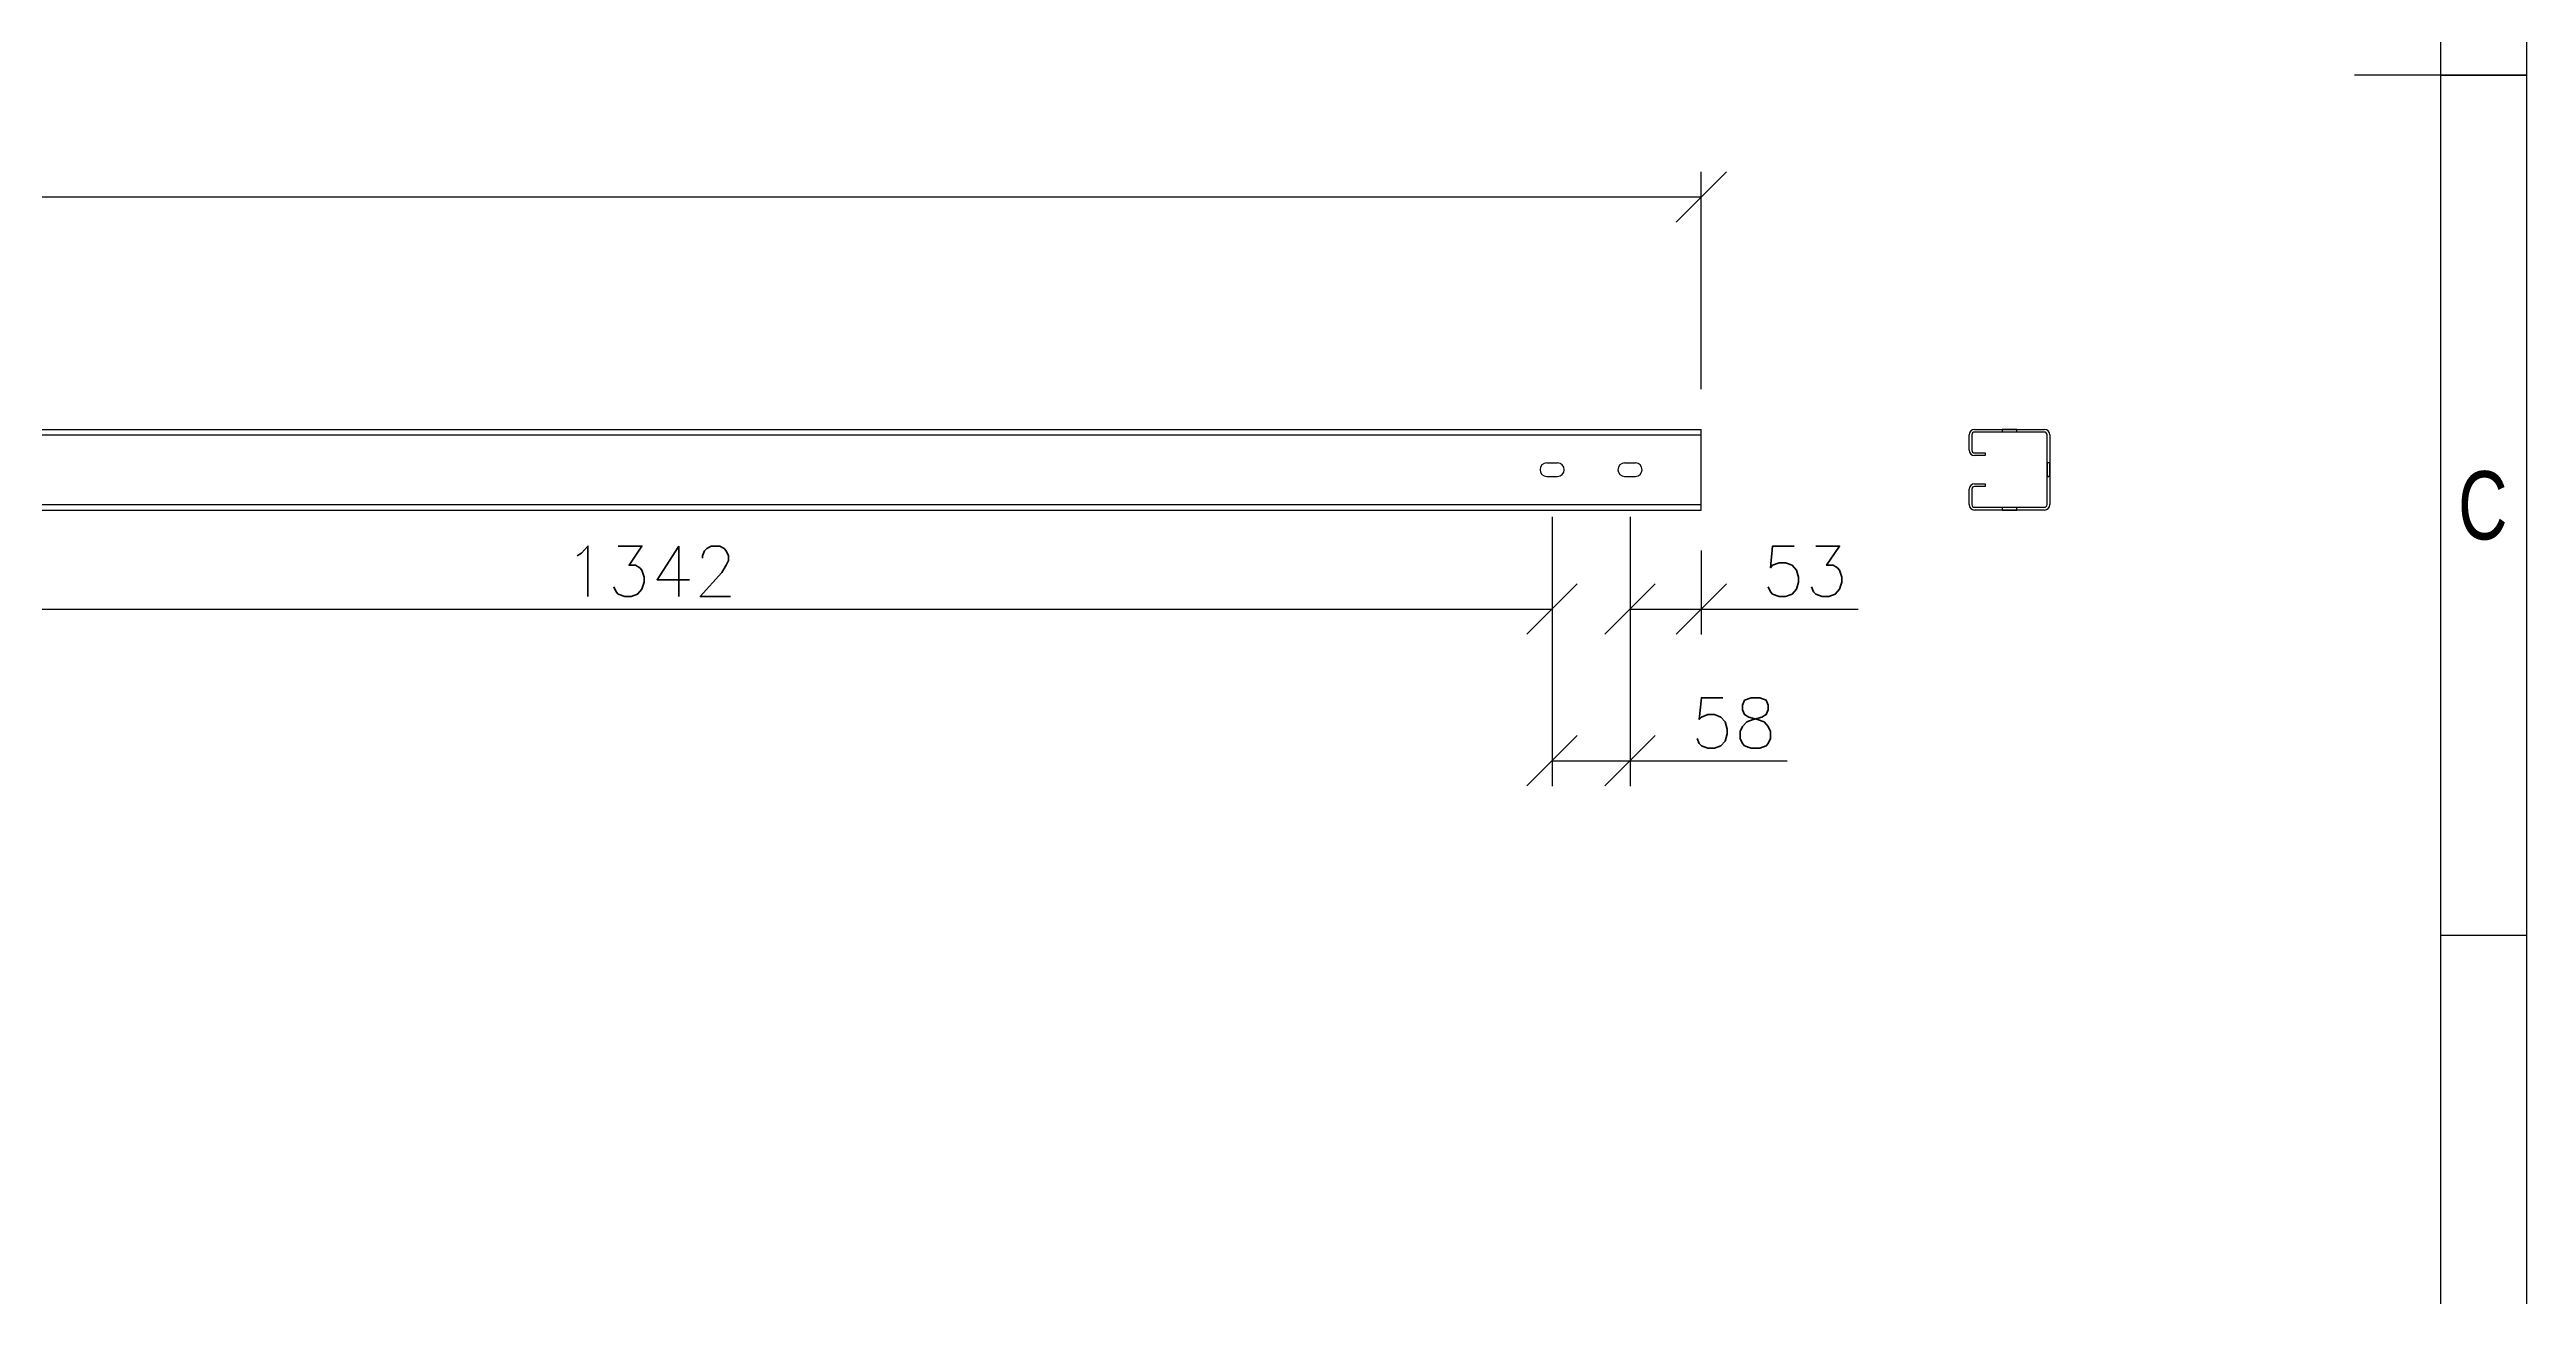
# Model space of a CAD drawing. Header units: millimetres. Extents: x -116399 to 112199, y -90759 to -31335.
# Drawn here: x 24212 to 26056, y -49942 to -49014 of the extents above; entities that cross this region are included whole.
import ezdxf

# ---------------------------------------------------------------- set-up
doc = ezdxf.new("R2010")
doc.units = ezdxf.units.MM
doc.styles.add('Annotative', font='simplex.shx', dxfattribs={"height": 2.5})
doc.styles.add('SLDTEXTSTYLE0', font='TXT', dxfattribs={"width": 0.75})
doc.dimstyles.new('Annotative', dxfattribs={"dimscale": 0, "dimtxt": 2.5, "dimasz": 2.5, "dimexe": 1.25, "dimexo": 2, "dimtad": 1, "dimtxsty": 'Annotative', "dimblk": 'OBLIQUE', "dimcen": 2.5, "dimazin": 3, "dimtfac": 1, "dimtmove": 0, "dimatfit": 3, "dimfxl": 1})

# ---------------------------------------------------------------- blocks, each defined once
blk = doc.blocks.new('1_20 TERRANOVA oriz A3')
at = {"color": 7, "linetype": 'Continuous'}
for p, q in [((3866.3, 2938.3), (3866.3, -2801.7)), ((3766.3, 2838.3), (3766.3, -2701.7)), ((3866.3, 68.3), (3666.3, 68.3)), ((3766.3, 68.3), (3866.3, 68.3)), ((3766.3, -931.7), (3866.3, -931.7))]:
    blk.add_line(p, q, dxfattribs=at)
at = {"color": 7, "linetype": 'Continuous', "insert": (3815.5, -392.3), "char_height": 79.4, "attachment_point": 2, "style": 'SLDTEXTSTYLE0'}
blk.add_mtext('C', dxfattribs=at)
blk = doc.blocks.new('_Oblique')
at = {"color": 0, "linetype": 'ByBlock', "lineweight": -2}
blk.add_line((-0.5, -0.5), (0.5, 0.5), dxfattribs=at)
blk = doc.blocks.new('*D269')
at = {"color": 8, "lineweight": -2}
for p, q in [((21441.7, -49266.4), (21441.7, -49104.7)), ((25441.7, -49266.4), (25441.7, -49104.7)), ((21441.7, -49123.4), (25441.7, -49123.4))]:
    blk.add_line(p, q, dxfattribs=at)
at = {"layer": 'Defpoints', "color": 0}
for p in [(25441.7, -49123.4), (21441.7, -49296.4), (25441.7, -49296.4)]:
    blk.add_point(p, dxfattribs=at)
at = {"color": 8, "lineweight": -2, "xscale": 37.5, "yscale": 37.5, "zscale": 37.5, "rotation": 180}
blk.add_blockref('_Oblique', (21441.7, -49123.4), dxfattribs=at)
at = {"color": 8, "lineweight": -2, "xscale": 37.5, "yscale": 37.5, "zscale": 37.5}
blk.add_blockref('_Oblique', (25441.7, -49123.4), dxfattribs=at)
at = {"insert": (23441.7, -49095.3), "char_height": 37.5, "attachment_point": 5, "style": 'Annotative'}
blk.add_mtext('4000', dxfattribs=at)
blk = doc.blocks.new('*D275')
at = {"color": 8, "lineweight": -2}
for p, q in [((23988.7, -49361.4), (23988.7, -49448.9)), ((25330.7, -49361.4), (25330.7, -49448.9)), ((23988.7, -49430.1), (25330.7, -49430.1))]:
    blk.add_line(p, q, dxfattribs=at)
at = {"layer": 'Defpoints', "color": 0}
for p in [(23988.7, -49331.4), (25330.7, -49331.4), (25330.7, -49430.1)]:
    blk.add_point(p, dxfattribs=at)
at = {"color": 8, "lineweight": -2, "xscale": 37.5, "yscale": 37.5, "zscale": 37.5, "rotation": 180}
blk.add_blockref('_Oblique', (23988.7, -49430.1), dxfattribs=at)
at = {"color": 8, "lineweight": -2, "xscale": 37.5, "yscale": 37.5, "zscale": 37.5}
blk.add_blockref('_Oblique', (25330.7, -49430.1), dxfattribs=at)
at = {"insert": (24659.7, -49402), "char_height": 37.5, "attachment_point": 5, "style": 'Annotative'}
blk.add_mtext('1342', dxfattribs=at)
blk = doc.blocks.new('*D276')
at = {"color": 8, "lineweight": -2}
for p, q in [((25330.7, -49361.4), (25330.7, -49561.8)), ((25388.7, -49361.4), (25388.7, -49561.8)), ((25330.7, -49543), (25388.7, -49543)), ((25388.7, -49543), (25505.6, -49543))]:
    blk.add_line(p, q, dxfattribs=at)
at = {"layer": 'Defpoints', "color": 0}
for p in [(25330.7, -49331.4), (25388.7, -49331.4), (25388.7, -49543)]:
    blk.add_point(p, dxfattribs=at)
at = {"color": 8, "lineweight": -2, "xscale": 37.5, "yscale": 37.5, "zscale": 37.5, "rotation": 180}
blk.add_blockref('_Oblique', (25330.7, -49543), dxfattribs=at)
at = {"color": 8, "lineweight": -2, "xscale": 37.5, "yscale": 37.5, "zscale": 37.5}
blk.add_blockref('_Oblique', (25388.7, -49543), dxfattribs=at)
at = {"insert": (25465.9, -49514.9), "char_height": 37.5, "attachment_point": 5, "style": 'Annotative'}
blk.add_mtext('58', dxfattribs=at)
blk = doc.blocks.new('*D277')
at = {"color": 8, "lineweight": -2}
for p, q in [((25388.7, -49361.4), (25388.7, -49448.9)), ((25441.7, -49386.4), (25441.7, -49448.9)), ((25388.7, -49430.1), (25441.7, -49430.1)), ((25441.7, -49430.1), (25558.6, -49430.1))]:
    blk.add_line(p, q, dxfattribs=at)
at = {"layer": 'Defpoints', "color": 0}
for p in [(25388.7, -49331.4), (25441.7, -49356.4), (25441.7, -49430.1)]:
    blk.add_point(p, dxfattribs=at)
at = {"color": 8, "lineweight": -2, "xscale": 37.5, "yscale": 37.5, "zscale": 37.5, "rotation": 180}
blk.add_blockref('_Oblique', (25388.7, -49430.1), dxfattribs=at)
at = {"color": 8, "lineweight": -2, "xscale": 37.5, "yscale": 37.5, "zscale": 37.5}
blk.add_blockref('_Oblique', (25441.7, -49430.1), dxfattribs=at)
at = {"insert": (25518.9, -49402), "char_height": 37.5, "attachment_point": 5, "style": 'Annotative'}
blk.add_mtext('53', dxfattribs=at)

msp = doc.modelspace()

# ---------------------------------------------------------------- linework, layer by layer
at = {"color": 7, "linetype": 'Continuous', "lineweight": 25}
for p, q in [((21441.682, -49296.397), (25441.682, -49296.397)), ((25441.682, -49300.397), (25441.682, -49296.397)), ((25645.107, -49296.391), (25697.107, -49296.391)), ((25645.107, -49296.391), (25697.107, -49296.391)), ((25665.607, -49296.391), (25665.607, -49298.391)), ((25665.607, -49296.391), (25665.607, -49298.391)), ((25665.607, -49296.391), (25665.607, -49298.391)), ((25665.607, -49296.391), (25665.607, -49298.391)), ((25665.613, -49296.391), (25676.601, -49296.391)), ((25665.613, -49296.391), (25676.601, -49296.391)), ((25676.607, -49296.391), (25665.632, -49296.391)), ((25676.607, -49296.391), (25665.632, -49296.391)), ((25676.607, -49298.391), (25676.607, -49296.391)), ((25676.607, -49298.391), (25676.607, -49296.391)), ((25676.607, -49298.391), (25676.607, -49296.391)), ((25676.607, -49298.391), (25676.607, -49296.391)), ((21441.682, -49300.397), (25441.682, -49300.397)), ((25441.682, -49352.397), (25441.682, -49300.397)), ((25641.107, -49311.891), (25641.107, -49300.391)), ((25641.107, -49311.891), (25641.107, -49300.391)), ((25643.107, -49300.391), (25643.107, -49311.891)), ((25643.107, -49300.391), (25643.107, -49311.891)), ((25697.107, -49298.391), (25645.107, -49298.391)), ((25697.107, -49298.391), (25645.107, -49298.391)), ((25645.107, -49313.891), (25653.107, -49313.891)), ((25645.107, -49313.891), (25653.107, -49313.891)), ((25653.107, -49313.891), (25653.107, -49315.891)), ((25653.107, -49313.891), (25653.107, -49315.891)), ((25676.607, -49298.391), (25665.632, -49298.391)), ((25676.607, -49298.391), (25665.632, -49298.391)), ((25676.607, -49298.391), (25665.632, -49298.391)), ((25676.607, -49298.391), (25665.632, -49298.391)), ((25699.107, -49352.391), (25699.107, -49300.391)), ((25699.107, -49352.391), (25699.107, -49300.391)), ((25701.107, -49300.391), (25701.107, -49352.391)), ((25701.107, -49300.391), (25701.107, -49352.391)), ((25326.682, -49321.397), (25334.682, -49321.397)), ((25326.682, -49331.397), (25334.682, -49331.397)), ((25384.682, -49321.397), (25392.682, -49321.397)), ((25384.682, -49331.397), (25392.682, -49331.397)), ((25653.107, -49315.891), (25645.107, -49315.891)), ((25653.107, -49315.891), (25645.107, -49315.891)), ((25699.107, -49321.391), (25699.107, -49331.391)), ((25699.107, -49331.391), (25699.107, -49321.391)), ((25699.107, -49321.391), (25699.107, -49331.391)), ((25699.107, -49331.391), (25699.107, -49321.391)), ((25699.107, -49321.391), (25699.107, -49331.391)), ((25699.107, -49331.391), (25699.107, -49321.391)), ((25701.107, -49321.391), (25699.107, -49321.391)), ((25701.107, -49321.391), (25699.107, -49321.391)), ((25701.107, -49321.391), (25699.107, -49321.391)), ((25699.107, -49321.391), (25699.107, -49331.391)), ((25701.107, -49321.391), (25699.107, -49321.391)), ((25701.107, -49321.391), (25699.107, -49321.391)), ((25701.107, -49321.391), (25699.107, -49321.391)), ((25699.107, -49331.391), (25699.107, -49321.391)), ((25699.107, -49331.391), (25699.107, -49321.391)), ((25699.107, -49321.391), (25699.107, -49331.391)), ((25699.107, -49321.391), (25699.107, -49331.391)), ((25699.107, -49331.391), (25699.107, -49321.391)), ((25699.107, -49321.391), (25699.107, -49331.391)), ((25701.107, -49321.391), (25699.107, -49321.391)), ((25701.107, -49321.391), (25699.107, -49321.391)), ((25701.107, -49321.391), (25699.107, -49321.391)), ((25699.107, -49331.391), (25699.107, -49321.391)), ((25701.107, -49321.391), (25699.107, -49321.391)), ((25701.107, -49321.391), (25699.107, -49321.391)), ((25701.107, -49321.391), (25699.107, -49321.391)), ((25699.107, -49321.391), (25699.107, -49331.391)), ((25699.107, -49331.391), (25699.107, -49321.391)), ((25701.107, -49321.391), (25699.107, -49321.391)), ((25701.107, -49321.391), (25699.107, -49321.391)), ((25701.107, -49321.391), (25699.107, -49321.391)), ((25701.107, -49321.391), (25699.107, -49321.391)), ((25699.107, -49331.391), (25701.107, -49331.391)), ((25701.107, -49331.391), (25699.107, -49331.391)), ((25699.107, -49331.391), (25701.107, -49331.391)), ((25701.107, -49331.391), (25699.107, -49331.391)), ((25699.107, -49331.391), (25701.107, -49331.391)), ((25701.107, -49331.391), (25699.107, -49331.391)), ((25699.107, -49331.391), (25701.107, -49331.391)), ((25701.107, -49331.391), (25699.107, -49331.391)), ((25699.107, -49331.391), (25701.107, -49331.391)), ((25701.107, -49331.391), (25699.107, -49331.391)), ((25699.107, -49331.391), (25701.107, -49331.391)), ((25701.107, -49331.391), (25699.107, -49331.391)), ((25699.107, -49331.391), (25701.107, -49331.391)), ((25701.107, -49331.391), (25699.107, -49331.391)), ((25699.107, -49331.391), (25701.107, -49331.391)), ((25701.107, -49331.391), (25699.107, -49331.391)), ((25701.107, -49331.391), (25701.107, -49321.391)), ((25701.107, -49321.391), (25701.107, -49331.391)), ((25701.107, -49331.391), (25701.107, -49321.391)), ((25701.107, -49321.391), (25701.107, -49331.391)), ((25701.107, -49331.391), (25701.107, -49321.391)), ((25701.107, -49321.391), (25701.107, -49331.391)), ((25701.107, -49321.391), (25701.107, -49331.391)), ((25701.107, -49321.391), (25701.107, -49331.391)), ((25701.107, -49331.391), (25701.107, -49321.391)), ((25701.107, -49331.391), (25701.107, -49321.391)), ((25701.107, -49321.391), (25701.107, -49331.391)), ((25701.107, -49331.391), (25701.107, -49321.391)), ((25701.107, -49321.391), (25701.107, -49331.391)), ((25701.107, -49321.391), (25701.107, -49331.391)), ((25701.107, -49331.391), (25701.107, -49321.391)), ((25701.107, -49331.391), (25701.107, -49321.391)), ((25641.107, -49352.391), (25641.107, -49340.891)), ((25641.107, -49352.391), (25641.107, -49340.891)), ((25643.107, -49340.891), (25643.107, -49352.391)), ((25643.107, -49340.891), (25643.107, -49352.391)), ((25645.107, -49336.891), (25653.107, -49336.891)), ((25645.107, -49336.891), (25653.107, -49336.891)), ((25653.107, -49338.891), (25645.107, -49338.891)), ((25653.107, -49338.891), (25645.107, -49338.891)), ((25653.107, -49336.891), (25653.107, -49338.891)), ((25653.107, -49336.891), (25653.107, -49338.891)), ((21441.682, -49352.397), (25441.682, -49352.397)), ((21441.682, -49356.397), (25441.682, -49356.397)), ((25441.682, -49356.397), (25441.682, -49352.397)), ((25645.107, -49354.391), (25697.107, -49354.391)), ((25645.107, -49354.391), (25697.107, -49354.391)), ((25697.107, -49356.391), (25645.107, -49356.391)), ((25697.107, -49356.391), (25645.107, -49356.391)), ((25665.607, -49354.391), (25665.607, -49356.391)), ((25665.607, -49354.391), (25665.607, -49356.391)), ((25665.607, -49354.391), (25665.607, -49356.391)), ((25665.607, -49354.391), (25665.607, -49356.391)), ((25665.607, -49354.391), (25676.582, -49354.391)), ((25665.607, -49354.391), (25676.582, -49354.391)), ((25665.607, -49354.391), (25676.582, -49354.391)), ((25665.607, -49354.391), (25676.582, -49354.391)), ((25665.613, -49356.391), (25676.601, -49356.391)), ((25665.613, -49356.391), (25676.601, -49356.391)), ((25676.607, -49356.391), (25665.632, -49356.391)), ((25676.607, -49356.391), (25665.632, -49356.391)), ((25676.607, -49356.391), (25676.607, -49354.391)), ((25676.607, -49356.391), (25676.607, -49354.391)), ((25676.607, -49356.391), (25676.607, -49354.391)), ((25676.607, -49356.391), (25676.607, -49354.391))]:
    msp.add_line(p, q, dxfattribs=at)
for centre, radius, start, end in [((25645.107, -49300.391), 4, 90, 180), ((25645.107, -49300.391), 4, 90, 180), ((25697.107, -49300.391), 4, 0, 90), ((25697.107, -49300.391), 4, 0, 90), ((25645.107, -49311.891), 4, 180, 270), ((25645.107, -49311.891), 4, 180, 270), ((25645.107, -49300.391), 2, 90, 180), ((25645.107, -49300.391), 2, 90, 180), ((25645.107, -49311.891), 2, 180, 270), ((25645.107, -49311.891), 2, 180, 270), ((25697.107, -49300.391), 2, 0, 90), ((25697.107, -49300.391), 2, 0, 90), ((25326.682, -49326.397), 5, 90, 270), ((25334.682, -49326.397), 5, 270, 90), ((25384.682, -49326.397), 5, 90, 270), ((25392.682, -49326.397), 5, 270, 90), ((25645.107, -49340.891), 4, 90, 180), ((25645.107, -49340.891), 4, 90, 180), ((25645.107, -49340.891), 2, 90, 180), ((25645.107, -49340.891), 2, 90, 180), ((25645.107, -49352.391), 4, 180, 270), ((25645.107, -49352.391), 4, 180, 270), ((25645.107, -49352.391), 2, 180, 270), ((25645.107, -49352.391), 2, 180, 270), ((25697.107, -49352.391), 2, 270, 0), ((25697.107, -49352.391), 4, 270, 0), ((25697.107, -49352.391), 2, 270, 0), ((25697.107, -49352.391), 4, 270, 0)]:
    msp.add_arc(centre, radius, start, end, dxfattribs=at)

# ---------------------------------------------------------------- block references
at = {"xscale": 0.6400000000000001, "yscale": 0.6400000000000001, "zscale": 0.6400000000000001}
msp.add_blockref('1_20 TERRANOVA oriz A3', (23581.452, -49076.395), dxfattribs=at)

# ---------------------------------------------------------------- dimensions: what is measured, and where the dimension line sits
dim = msp.add_linear_dim(base=(25441.682, -49123.408), p1=(21441.682, -49296.397), p2=(25441.682, -49296.397), dimstyle='Annotative', override={"dimscale": 0, "dimtix": 0, "dimtofl": 1, "dimtmove": 0, "dimatfit": 3})
dim.commit()
dim.dimension.update_dxf_attribs({"geometry": '*D269', "text_midpoint": (23441.682, -49095.283)})
for base, p1, p2, picture, middle in [((25330.682, -49430.103), (23988.682, -49331.397), (25330.682, -49331.397), '*D275', (24659.682, -49401.978)), ((25388.682, -49543.049), (25330.682, -49331.397), (25388.682, -49331.397), '*D276', (25465.914, -49514.924)), ((25441.682, -49430.103), (25388.682, -49331.397), (25441.682, -49356.397), '*D277', (25518.914, -49401.978))]:
    dim = msp.add_linear_dim(base=base, p1=p1, p2=p2, angle=180, dimstyle='Annotative', override={"dimscale": 0, "dimtix": 0, "dimtofl": 1, "dimtmove": 0, "dimatfit": 3})
    dim.commit()
    dim.dimension.update_dxf_attribs({"geometry": picture, "text_midpoint": middle})

doc.saveas('drawing.dxf')
